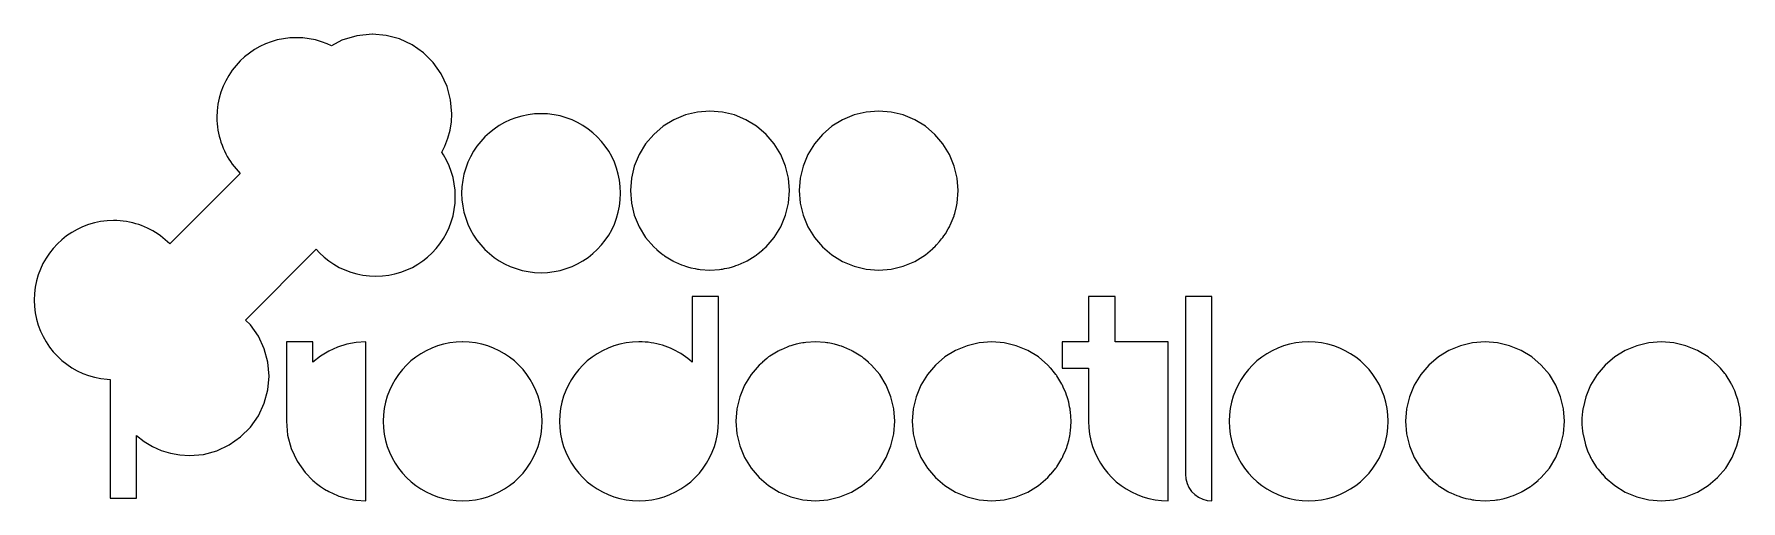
# Model space of a CAD drawing. Header units: metres. Extents: x -11 to 160, y -10 to 227.
# Drawn here: x 15.9 to 159.9, y 188 to 227.4 of the extents above.
import ezdxf

# ---------------------------------------------------------------- set-up
doc = ezdxf.new("R2010")
doc.units = ezdxf.units.M

msp = doc.modelspace()

# ---------------------------------------------------------------- linework, layer by layer
for p, q in [((34.9113, 226.308), (34.461, 226.052)), ((35.3825, 226.53), (34.9113, 226.308)), ((35.8729, 226.715), (35.3825, 226.53)), ((36.3807, 226.863), (35.8729, 226.715)), ((36.9042, 226.97), (36.3807, 226.863)), ((37.4417, 227.036), (36.9042, 226.97)), ((37.9915, 227.059), (37.4417, 227.036)), ((37.9982, 227.059), (37.9915, 227.059)), ((38.5484, 227.037), (37.9982, 227.059)), ((39.0863, 226.971), (38.5484, 227.037)), ((39.6102, 226.864), (39.0863, 226.971)), ((40.1185, 226.717), (39.6102, 226.864)), ((40.6093, 226.532), (40.1185, 226.717)), ((40.9541, 226.37), (40.6093, 226.532)), ((41.8379, 226.843), (40.9541, 226.37)), ((43.0952, 227.226), (41.8379, 226.843)), ((44.403, 227.356), (43.0952, 227.226)), ((44.4097, 227.356), (44.403, 227.356)), ((45.5745, 227.254), (44.4097, 227.356)), ((46.704, 226.951), (45.5745, 227.254)), ((47.7637, 226.457), (46.704, 226.951)), ((48.7216, 225.786), (47.7637, 226.457)), ((33.2525, 225.092), (32.9028, 224.714)), ((33.6298, 225.442), (33.2525, 225.092)), ((34.0332, 225.762), (33.6298, 225.442)), ((34.461, 226.052), (34.0332, 225.762)), ((49.5484, 224.959), (48.7216, 225.786)), ((50.2191, 224.002), (49.5484, 224.959)), ((32.0379, 223.432), (31.8165, 222.96)), ((32.2938, 223.882), (32.0379, 223.432)), ((32.5827, 224.31), (32.2938, 223.882)), ((32.9028, 224.714), (32.5827, 224.31)), ((50.7133, 222.942), (50.2191, 224.002)), ((31.4848, 221.962), (31.3777, 221.438)), ((31.6316, 222.47), (31.4848, 221.962)), ((31.8165, 222.96), (31.6316, 222.47)), ((51.0159, 221.812), (50.7133, 222.942)), ((31.3123, 220.901), (31.2901, 220.351)), ((31.3777, 221.438), (31.3123, 220.901)), ((51.1178, 220.648), (51.0159, 221.812)), ((51.081, 219.946), (51.1178, 220.648)), ((57.0392, 220.451), (56.5314, 220.304)), ((57.5628, 220.559), (57.0392, 220.451)), ((58.1003, 220.625), (57.5628, 220.559)), ((58.65, 220.648), (58.1003, 220.625)), ((58.6567, 220.648), (58.65, 220.648)), ((59.2069, 220.625), (58.6567, 220.648)), ((59.7448, 220.56), (59.2069, 220.625)), ((60.2688, 220.453), (59.7448, 220.56)), ((60.777, 220.306), (60.2688, 220.453)), ((70.8309, 220.537), (69.8584, 220.135)), ((71.8544, 220.783), (70.8309, 220.537)), ((72.9038, 220.866), (71.8544, 220.783)), ((73.9532, 220.783), (72.9038, 220.866)), ((74.9767, 220.537), (73.9532, 220.783)), ((75.9492, 220.135), (74.9767, 220.537)), ((85.0779, 220.537), (84.1054, 220.135)), ((86.1014, 220.783), (85.0779, 220.537)), ((87.1508, 220.866), (86.1014, 220.783)), ((88.2002, 220.783), (87.1508, 220.866)), ((89.2237, 220.537), (88.2002, 220.783)), ((90.1962, 220.135), (89.2237, 220.537)), ((31.2901, 220.351), (31.2957, 220.074)), ((31.2957, 220.074), (31.3123, 219.801)), ((31.3123, 219.801), (31.3398, 219.53)), ((31.3398, 219.53), (31.3779, 219.263)), ((31.3779, 219.263), (31.4263, 218.999)), ((31.4263, 218.999), (31.485, 218.739)), ((50.7895, 218.575), (50.9712, 219.253)), ((50.9712, 219.253), (51.081, 219.946)), ((54.2884, 219.03), (53.911, 218.68)), ((54.6918, 219.351), (54.2884, 219.03)), ((55.1195, 219.64), (54.6918, 219.351)), ((55.5699, 219.897), (55.1195, 219.64)), ((56.0411, 220.118), (55.5699, 219.897)), ((56.5314, 220.304), (56.0411, 220.118)), ((61.2678, 220.12), (60.777, 220.306)), ((61.7395, 219.899), (61.2678, 220.12)), ((62.1903, 219.643), (61.7395, 219.899)), ((62.6185, 219.353), (62.1903, 219.643)), ((63.0223, 219.033), (62.6185, 219.353)), ((63.4001, 218.683), (63.0223, 219.033)), ((68.9609, 219.585), (68.1604, 218.901)), ((69.8584, 220.135), (68.9609, 219.585)), ((76.8467, 219.585), (75.9492, 220.135)), ((77.6471, 218.901), (76.8467, 219.585)), ((83.2079, 219.585), (82.4075, 218.901)), ((84.1054, 220.135), (83.2079, 219.585)), ((91.0937, 219.585), (90.1962, 220.135)), ((91.8941, 218.901), (91.0937, 219.585)), ((31.485, 218.739), (31.5536, 218.483)), ((31.5536, 218.483), (31.632, 218.231)), ((31.632, 218.231), (31.72, 217.983)), ((31.72, 217.983), (31.8172, 217.74)), ((31.8172, 217.74), (31.9236, 217.501)), ((50.2668, 217.387), (50.5379, 217.919)), ((50.5379, 217.919), (50.7895, 218.575)), ((53.2413, 217.899), (52.9524, 217.471)), ((53.5614, 218.303), (53.2413, 217.899)), ((53.911, 218.68), (53.5614, 218.303)), ((63.7501, 218.305), (63.4001, 218.683)), ((64.0706, 217.901), (63.7501, 218.305)), ((64.3598, 217.473), (64.0706, 217.901)), ((67.4768, 218.101), (66.9268, 217.203)), ((68.1604, 218.901), (67.4768, 218.101)), ((78.3307, 218.101), (77.6471, 218.901)), ((78.8808, 217.203), (78.3307, 218.101)), ((81.7238, 218.101), (81.1738, 217.203)), ((82.4075, 218.901), (81.7238, 218.101)), ((92.5778, 218.101), (91.8941, 218.901)), ((93.1278, 217.203), (92.5778, 218.101)), ((31.9236, 217.501), (32.0388, 217.268)), ((32.0388, 217.268), (32.1627, 217.04)), ((32.1627, 217.04), (32.2951, 216.817)), ((32.2951, 216.817), (32.4357, 216.6)), ((32.4357, 216.6), (32.5843, 216.389)), ((32.5843, 216.389), (32.7408, 216.184)), ((32.7408, 216.184), (32.9048, 215.985)), ((50.4094, 217.176), (50.2668, 217.387)), ((50.6657, 216.726), (50.4094, 217.176)), ((50.8873, 216.254), (50.6657, 216.726)), ((51.0724, 215.763), (50.8873, 216.254)), ((52.4751, 216.549), (52.2902, 216.058)), ((52.6964, 217.02), (52.4751, 216.549)), ((52.9524, 217.471), (52.6964, 217.02)), ((64.6161, 217.022), (64.3598, 217.473)), ((64.8377, 216.551), (64.6161, 217.022)), ((65.0229, 216.06), (64.8377, 216.551)), ((66.524, 216.231), (66.2783, 215.207)), ((66.9268, 217.203), (66.524, 216.231)), ((79.2836, 216.231), (78.8808, 217.203)), ((79.5293, 215.207), (79.2836, 216.231)), ((80.771, 216.231), (80.5253, 215.207)), ((81.1738, 217.203), (80.771, 216.231)), ((93.5306, 216.231), (93.1278, 217.203)), ((93.7763, 215.207), (93.5306, 216.231)), ((33.2548, 215.608), (27.3136, 209.666)), ((32.9048, 215.985), (33.0762, 215.793)), ((33.0762, 215.793), (33.2548, 215.608)), ((51.2195, 215.255), (51.0724, 215.763)), ((51.3266, 214.731), (51.2195, 215.255)), ((51.3922, 214.193), (51.3266, 214.731)), ((52.0363, 215.027), (51.9708, 214.489)), ((52.1433, 215.55), (52.0363, 215.027)), ((52.2902, 216.058), (52.1433, 215.55)), ((65.1699, 215.551), (65.0229, 216.06)), ((65.2771, 215.028), (65.1699, 215.551)), ((65.3426, 214.49), (65.2771, 215.028)), ((66.2783, 215.207), (66.1957, 214.158)), ((79.6119, 214.158), (79.5293, 215.207)), ((80.5253, 215.207), (80.4427, 214.158)), ((93.8589, 214.158), (93.7763, 215.207)), ((51.4144, 213.643), (51.3922, 214.193)), ((51.3922, 213.093), (51.4144, 213.643)), ((51.9708, 214.489), (51.9486, 213.939)), ((51.9486, 213.939), (51.9709, 213.389)), ((51.9709, 213.389), (52.0364, 212.851)), ((65.2771, 212.851), (65.3426, 213.389)), ((65.3649, 213.939), (65.3426, 214.49)), ((65.3426, 213.389), (65.3649, 213.939)), ((66.1957, 214.158), (66.2783, 213.108)), ((79.5293, 213.108), (79.6119, 214.158)), ((80.4427, 214.158), (80.5253, 213.108)), ((93.7763, 213.108), (93.8589, 214.158)), ((51.0724, 211.523), (51.2195, 212.031)), ((51.2195, 212.031), (51.3266, 212.555)), ((51.3266, 212.555), (51.3922, 213.093)), ((52.0364, 212.851), (52.1436, 212.327)), ((52.1436, 212.327), (52.2906, 211.819)), ((52.2906, 211.819), (52.4758, 211.328)), ((64.8377, 211.328), (65.0229, 211.819)), ((65.0229, 211.819), (65.1699, 212.327)), ((65.1699, 212.327), (65.2771, 212.851)), ((66.2783, 213.108), (66.524, 212.085)), ((66.524, 212.085), (66.9268, 211.112)), ((78.8808, 211.112), (79.2836, 212.085)), ((79.2836, 212.085), (79.5293, 213.108)), ((80.5253, 213.108), (80.771, 212.085)), ((80.771, 212.085), (81.1738, 211.112)), ((93.1946, 211.248), (93.5081, 212.017)), ((93.5081, 212.017), (93.5181, 212.055)), ((93.5181, 212.055), (93.5306, 212.085)), ((93.5306, 212.085), (93.567, 212.236)), ((93.567, 212.236), (93.724, 212.82)), ((93.7071, 212.82), (93.7763, 213.108)), ((93.724, 212.82), (93.7071, 212.82)), ((18.6052, 210.334), (18.2018, 210.014)), ((19.033, 210.624), (18.6052, 210.334)), ((19.4833, 210.88), (19.033, 210.624)), ((19.9545, 211.102), (19.4833, 210.88)), ((20.4449, 211.287), (19.9545, 211.102)), ((20.9527, 211.435), (20.4449, 211.287)), ((21.4762, 211.542), (20.9527, 211.435)), ((22.0137, 211.608), (21.4762, 211.542)), ((22.5635, 211.631), (22.0137, 211.608)), ((22.5702, 211.631), (22.5635, 211.631)), ((22.8467, 211.625), (22.5702, 211.631)), ((23.1204, 211.609), (22.8467, 211.625)), ((23.391, 211.581), (23.1204, 211.609)), ((23.6583, 211.543), (23.391, 211.581)), ((23.9221, 211.495), (23.6583, 211.543)), ((24.1822, 211.436), (23.9221, 211.495)), ((24.4384, 211.367), (24.1822, 211.436)), ((24.6905, 211.289), (24.4384, 211.367)), ((24.9382, 211.201), (24.6905, 211.289)), ((25.1813, 211.104), (24.9382, 211.201)), ((25.4196, 210.998), (25.1813, 211.104)), ((25.653, 210.882), (25.4196, 210.998)), ((25.8811, 210.758), (25.653, 210.882)), ((26.1038, 210.626), (25.8811, 210.758)), ((26.3208, 210.485), (26.1038, 210.626)), ((26.5319, 210.337), (26.3208, 210.485)), ((26.737, 210.18), (26.5319, 210.337)), ((50.4094, 210.109), (50.6657, 210.56)), ((50.6657, 210.56), (50.8873, 211.032)), ((50.8873, 211.032), (51.0724, 211.523)), ((52.4758, 211.328), (52.6974, 210.857)), ((52.6974, 210.857), (52.9536, 210.406)), ((52.9536, 210.406), (53.2429, 209.978)), ((64.0706, 209.978), (64.3598, 210.406)), ((64.3598, 210.406), (64.6161, 210.857)), ((64.6161, 210.857), (64.8377, 211.328)), ((66.9268, 211.112), (67.4768, 210.215)), ((78.3307, 210.215), (78.8808, 211.112)), ((81.1738, 211.112), (81.7238, 210.215)), ((92.5778, 210.215), (92.6572, 210.344)), ((92.6572, 210.344), (92.7883, 210.522)), ((92.7883, 210.522), (93.0231, 210.941)), ((93.0231, 210.941), (93.1278, 211.112)), ((93.1278, 211.112), (93.1532, 211.174)), ((93.1532, 211.174), (93.1946, 211.248)), ((17.4749, 209.286), (17.1547, 208.882)), ((17.8244, 209.664), (17.4749, 209.286)), ((18.2018, 210.014), (17.8244, 209.664)), ((26.9358, 210.016), (26.737, 210.18)), ((27.128, 209.845), (26.9358, 210.016)), ((27.3136, 209.666), (27.128, 209.845)), ((33.7069, 203.237), (39.6777, 209.207)), ((39.6777, 209.207), (39.9629, 208.899)), ((39.9629, 208.899), (40.3407, 208.549)), ((49.0719, 208.549), (49.4496, 208.899)), ((49.4496, 208.899), (49.7997, 209.277)), ((49.7997, 209.277), (50.1201, 209.681)), ((50.1201, 209.681), (50.4094, 210.109)), ((53.2429, 209.978), (53.5634, 209.574)), ((53.5634, 209.574), (53.9134, 209.196)), ((53.9134, 209.196), (54.2912, 208.846)), ((63.0223, 208.846), (63.4001, 209.196)), ((63.4001, 209.196), (63.7501, 209.574)), ((63.7501, 209.574), (64.0706, 209.978)), ((67.4768, 210.215), (68.1604, 209.414)), ((68.1604, 209.414), (68.4325, 209.182)), ((68.4325, 209.182), (68.4325, 209.157)), ((68.4325, 209.157), (68.8192, 208.852)), ((76.9864, 208.85), (77.3751, 209.157)), ((77.3751, 209.182), (77.6471, 209.414)), ((77.3751, 209.157), (77.3751, 209.182)), ((77.6471, 209.414), (78.3307, 210.215)), ((81.7238, 210.215), (82.4075, 209.414)), ((82.4075, 209.414), (83.2079, 208.731)), ((91.0937, 208.731), (91.7015, 209.25)), ((91.7015, 209.25), (91.7236, 209.25)), ((91.7236, 209.25), (91.8174, 209.349)), ((91.8174, 209.349), (91.8941, 209.414)), ((91.8941, 209.414), (92.0271, 209.57)), ((92.0271, 209.57), (92.2955, 209.853)), ((92.2955, 209.853), (92.4616, 210.079)), ((92.4616, 210.079), (92.5778, 210.215)), ((16.3885, 207.532), (16.2036, 207.042)), ((16.6099, 208.004), (16.3885, 207.532)), ((16.8658, 208.454), (16.6099, 208.004)), ((17.1547, 208.882), (16.8658, 208.454)), ((40.3407, 208.549), (40.7446, 208.229)), ((40.7446, 208.229), (41.1727, 207.94)), ((41.1727, 207.94), (41.6235, 207.683)), ((41.6235, 207.683), (42.0952, 207.462)), ((42.0952, 207.462), (42.586, 207.277)), ((46.8266, 207.277), (47.3174, 207.462)), ((47.3174, 207.462), (47.7891, 207.683)), ((47.7891, 207.683), (48.2399, 207.94)), ((48.2399, 207.94), (48.668, 208.229)), ((48.668, 208.229), (49.0719, 208.549)), ((54.2912, 208.846), (54.695, 208.526)), ((54.695, 208.526), (55.1232, 208.236)), ((55.1232, 208.236), (55.574, 207.98)), ((55.574, 207.98), (56.0456, 207.758)), ((56.0456, 207.758), (56.5365, 207.573)), ((56.5365, 207.573), (57.0447, 207.426)), ((60.2688, 207.426), (60.777, 207.573)), ((60.777, 207.573), (61.2678, 207.758)), ((61.2678, 207.758), (61.7395, 207.98)), ((61.7395, 207.98), (62.1903, 208.236)), ((62.1903, 208.236), (62.6185, 208.526)), ((62.6185, 208.526), (63.0223, 208.846)), ((68.8192, 208.852), (68.9609, 208.731)), ((68.9609, 208.731), (69.0116, 208.7)), ((69.0116, 208.7), (69.072, 208.652)), ((69.072, 208.652), (69.7681, 208.228)), ((69.7681, 208.228), (69.8204, 208.204)), ((69.8204, 208.204), (69.8584, 208.181)), ((69.8584, 208.181), (70.0127, 208.117)), ((70.0127, 208.117), (70.5106, 207.891)), ((70.5106, 207.891), (70.7048, 207.83)), ((70.7048, 207.83), (70.8309, 207.778)), ((70.8309, 207.778), (71.0025, 207.737)), ((71.0025, 207.737), (71.2883, 207.647)), ((71.2883, 207.647), (71.6679, 207.577)), ((71.6679, 207.577), (71.8544, 207.532)), ((71.8544, 207.532), (71.9522, 207.524)), ((71.9522, 207.524), (72.0899, 207.499)), ((72.0899, 207.499), (72.9036, 207.449)), ((72.9103, 207.449), (73.7229, 207.5)), ((73.7229, 207.5), (73.8577, 207.525)), ((73.8577, 207.525), (73.9532, 207.532)), ((73.9532, 207.532), (74.1388, 207.577)), ((74.1388, 207.577), (74.5234, 207.648)), ((74.5234, 207.648), (74.807, 207.737)), ((74.807, 207.737), (74.9767, 207.778)), ((74.9767, 207.778), (75.1031, 207.83)), ((75.1031, 207.83), (75.3, 207.892)), ((75.3, 207.892), (75.7955, 208.117)), ((75.7955, 208.117), (75.9492, 208.181)), ((75.9492, 208.181), (75.9876, 208.204)), ((75.9876, 208.204), (76.0414, 208.229)), ((76.0414, 208.229), (76.7365, 208.652)), ((76.7365, 208.652), (76.7968, 208.7)), ((76.7968, 208.7), (76.8467, 208.731)), ((76.8467, 208.731), (76.9864, 208.85)), ((83.2079, 208.731), (84.1054, 208.181)), ((84.1054, 208.181), (85.0779, 207.778)), ((85.0779, 207.778), (86.1014, 207.532)), ((86.1014, 207.532), (87.1508, 207.45)), ((87.1508, 207.45), (88.2002, 207.532)), ((88.2002, 207.532), (89.2237, 207.778)), ((89.2237, 207.778), (90.1962, 208.181)), ((90.1962, 208.181), (91.0937, 208.731)), ((16.0568, 206.534), (15.9498, 206.01)), ((16.2036, 207.042), (16.0568, 206.534)), ((42.586, 207.277), (43.0943, 207.13)), ((43.0943, 207.13), (43.6182, 207.023)), ((43.6182, 207.023), (44.1561, 206.957)), ((44.1561, 206.957), (44.7063, 206.935)), ((44.7063, 206.935), (45.2565, 206.957)), ((45.2565, 206.957), (45.7944, 207.023)), ((45.7944, 207.023), (46.3183, 207.13)), ((46.3183, 207.13), (46.8266, 207.277)), ((57.0447, 207.426), (57.5686, 207.319)), ((57.5686, 207.319), (58.1066, 207.254)), ((58.1066, 207.254), (58.6567, 207.231)), ((58.6567, 207.231), (59.2069, 207.254)), ((59.2069, 207.254), (59.7448, 207.319)), ((59.7448, 207.319), (60.2688, 207.426)), ((72.9036, 207.449), (72.9103, 207.449)), ((15.8843, 205.473), (15.8621, 204.923)), ((15.8621, 204.923), (15.8843, 204.373)), ((15.9498, 206.01), (15.8843, 205.473)), ((73.6309, 205.22), (71.3943, 205.22)), ((71.3943, 205.22), (71.3943, 199.693)), ((73.6309, 194.694), (73.6309, 205.22)), ((107.101, 205.22), (104.865, 205.22)), ((104.865, 205.22), (104.865, 201.402)), ((107.101, 201.402), (107.101, 205.22)), ((115.277, 205.22), (113.04, 205.22)), ((113.04, 205.22), (113.04, 194.694)), ((115.277, 201.402), (115.277, 205.22)), ((15.8843, 204.373), (15.9499, 203.835)), ((15.9499, 203.835), (16.057, 203.311)), ((16.057, 203.311), (16.2041, 202.803)), ((34.1201, 202.823), (33.7069, 203.237)), ((16.2041, 202.803), (16.3892, 202.312)), ((16.3892, 202.312), (16.6108, 201.84)), ((16.6108, 201.84), (16.8671, 201.389)), ((34.7907, 201.866), (34.1201, 202.823)), ((35.2849, 200.806), (34.7907, 201.866)), ((16.8671, 201.389), (17.1563, 200.961)), ((17.1563, 200.961), (17.4768, 200.557)), ((17.4768, 200.557), (17.8268, 200.18)), ((35.5875, 199.676), (35.2849, 200.806)), ((39.3935, 201.402), (37.1564, 201.402)), ((37.1564, 201.402), (37.1564, 194.694)), ((39.3935, 199.694), (39.3935, 201.402)), ((40.7273, 200.623), (40.0321, 200.199)), ((41.4686, 200.959), (40.7273, 200.623)), ((42.2452, 201.203), (41.4686, 200.959)), ((43.0457, 201.352), (42.2452, 201.203)), ((43.8583, 201.402), (43.0457, 201.352)), ((43.8645, 201.402), (43.8583, 201.402)), ((43.8645, 187.986), (43.8645, 201.402)), ((48.5024, 200.394), (48.0746, 200.105)), ((48.9527, 200.651), (48.5024, 200.394)), ((49.4239, 200.873), (48.9527, 200.651)), ((49.9143, 201.058), (49.4239, 200.873)), ((50.4221, 201.205), (49.9143, 201.058)), ((50.9456, 201.313), (50.4221, 201.205)), ((51.4831, 201.379), (50.9456, 201.313)), ((52.0329, 201.402), (51.4831, 201.379)), ((52.0396, 201.402), (52.0329, 201.402)), ((52.5898, 201.38), (52.0396, 201.402)), ((53.1277, 201.314), (52.5898, 201.38)), ((53.6516, 201.207), (53.1277, 201.314)), ((54.1599, 201.06), (53.6516, 201.207)), ((54.6507, 200.875), (54.1599, 201.06)), ((55.1223, 200.653), (54.6507, 200.875)), ((55.5731, 200.397), (55.1223, 200.653)), ((56.0013, 200.107), (55.5731, 200.397)), ((63.3855, 200.394), (62.9578, 200.105)), ((63.8359, 200.651), (63.3855, 200.394)), ((64.3071, 200.873), (63.8359, 200.651)), ((64.7975, 201.058), (64.3071, 200.873)), ((65.3053, 201.205), (64.7975, 201.058)), ((65.8288, 201.313), (65.3053, 201.205)), ((66.3663, 201.379), (65.8288, 201.313)), ((66.916, 201.402), (66.3663, 201.379)), ((66.9228, 201.402), (66.916, 201.402)), ((67.1793, 201.397), (66.9228, 201.402)), ((67.4334, 201.383), (67.1793, 201.397)), ((67.6849, 201.359), (67.4334, 201.383)), ((67.9337, 201.326), (67.6849, 201.359)), ((68.1794, 201.284), (67.9337, 201.326)), ((68.422, 201.233), (68.1794, 201.284)), ((68.6614, 201.174), (68.422, 201.233)), ((68.8972, 201.106), (68.6614, 201.174)), ((69.1294, 201.03), (68.8972, 201.106)), ((69.3578, 200.946), (69.1294, 201.03)), ((69.5822, 200.853), (69.3578, 200.946)), ((69.8025, 200.753), (69.5822, 200.853)), ((70.0184, 200.646), (69.8025, 200.753)), ((70.2298, 200.53), (70.0184, 200.646)), ((70.4366, 200.408), (70.2298, 200.53)), ((70.6385, 200.278), (70.4366, 200.408)), ((70.8354, 200.142), (70.6385, 200.278)), ((78.6704, 200.624), (77.9743, 200.199)), ((78.7227, 200.647), (78.6704, 200.624)), ((78.7606, 200.671), (78.7227, 200.647)), ((78.9149, 200.734), (78.7606, 200.671)), ((79.4128, 200.96), (78.9149, 200.734)), ((79.6071, 201.021), (79.4128, 200.96)), ((79.7331, 201.073), (79.6071, 201.021)), ((79.9047, 201.115), (79.7331, 201.073)), ((80.1906, 201.204), (79.9047, 201.115)), ((80.5702, 201.274), (80.1906, 201.204)), ((80.7567, 201.319), (80.5702, 201.274)), ((80.8545, 201.327), (80.7567, 201.319)), ((80.9922, 201.352), (80.8545, 201.327)), ((81.8058, 201.402), (80.9922, 201.352)), ((81.8129, 201.402), (81.8058, 201.402)), ((82.6254, 201.352), (81.8129, 201.402)), ((82.7604, 201.327), (82.6254, 201.352)), ((82.8554, 201.319), (82.7604, 201.327)), ((83.0401, 201.275), (82.8554, 201.319)), ((83.4259, 201.203), (83.0401, 201.275)), ((83.7104, 201.114), (83.4259, 201.203)), ((83.879, 201.073), (83.7104, 201.114)), ((84.0045, 201.021), (83.879, 201.073)), ((84.2026, 200.959), (84.0045, 201.021)), ((84.7013, 200.733), (84.2026, 200.959)), ((84.8515, 200.671), (84.7013, 200.733)), ((84.8889, 200.648), (84.8515, 200.671)), ((84.9439, 200.623), (84.8889, 200.648)), ((85.639, 200.199), (84.9439, 200.623)), ((93.6443, 200.671), (92.7468, 200.121)), ((94.6168, 201.073), (93.6443, 200.671)), ((95.6403, 201.319), (94.6168, 201.073)), ((96.6897, 201.402), (95.6403, 201.319)), ((97.7391, 201.319), (96.6897, 201.402)), ((98.7626, 201.073), (97.7391, 201.319)), ((99.7351, 200.671), (98.7626, 201.073)), ((100.633, 200.121), (99.7351, 200.671)), ((104.865, 201.402), (102.628, 201.402)), ((102.628, 201.402), (102.628, 199.165)), ((111.573, 201.402), (107.101, 201.402)), ((111.573, 187.985), (111.573, 201.402)), ((115.277, 201.402), (115.277, 201.402)), ((115.277, 187.985), (115.277, 201.402)), ((119.914, 200.394), (119.487, 200.105)), ((120.365, 200.651), (119.914, 200.394)), ((120.836, 200.873), (120.365, 200.651)), ((121.326, 201.058), (120.836, 200.873)), ((121.834, 201.205), (121.326, 201.058)), ((122.358, 201.313), (121.834, 201.205)), ((122.895, 201.379), (122.358, 201.313)), ((123.445, 201.402), (122.895, 201.379)), ((123.452, 201.402), (123.445, 201.402)), ((124.002, 201.379), (123.452, 201.402)), ((124.54, 201.314), (124.002, 201.379)), ((125.064, 201.207), (124.54, 201.314)), ((125.572, 201.06), (125.064, 201.207)), ((126.063, 200.875), (125.572, 201.06)), ((126.534, 200.653), (126.063, 200.875)), ((126.985, 200.397), (126.534, 200.653)), ((127.413, 200.107), (126.985, 200.397)), ((135.289, 200.671), (134.392, 200.121)), ((136.262, 201.073), (135.289, 200.671)), ((137.285, 201.319), (136.262, 201.073)), ((138.335, 201.402), (137.285, 201.319)), ((139.384, 201.319), (138.335, 201.402)), ((140.408, 201.073), (139.384, 201.319)), ((141.38, 200.671), (140.408, 201.073)), ((142.278, 200.121), (141.38, 200.671)), ((150.173, 200.671), (149.275, 200.121)), ((151.145, 201.073), (150.173, 200.671)), ((152.169, 201.319), (151.145, 201.073)), ((153.218, 201.402), (152.169, 201.319)), ((154.267, 201.319), (153.218, 201.402)), ((155.291, 201.073), (154.267, 201.319)), ((156.263, 200.671), (155.291, 201.073)), ((157.161, 200.121), (156.263, 200.671)), ((17.8268, 200.18), (18.2046, 199.83)), ((18.2046, 199.83), (18.6085, 199.509)), ((18.6085, 199.509), (19.0366, 199.22)), ((19.0366, 199.22), (19.4874, 198.964)), ((19.4874, 198.964), (19.9591, 198.742)), ((35.6895, 198.511), (35.5875, 199.676)), ((40.0321, 200.199), (39.3935, 199.694)), ((46.9442, 199.057), (46.6241, 198.653)), ((47.2938, 199.435), (46.9442, 199.057)), ((47.6712, 199.785), (47.2938, 199.435)), ((48.0746, 200.105), (47.6712, 199.785)), ((56.4052, 199.787), (56.0013, 200.107)), ((56.7829, 199.437), (56.4052, 199.787)), ((57.1329, 199.059), (56.7829, 199.437)), ((57.4534, 198.655), (57.1329, 199.059)), ((61.8274, 199.057), (61.5073, 198.653)), ((62.177, 199.435), (61.8274, 199.057)), ((62.5544, 199.785), (62.177, 199.435)), ((62.9578, 200.105), (62.5544, 199.785)), ((71.0271, 199.999), (70.8354, 200.142)), ((71.2135, 199.849), (71.0271, 199.999)), ((71.3943, 199.693), (71.2135, 199.849)), ((77.0627, 199.437), (76.3791, 198.636)), ((77.3348, 199.669), (77.0627, 199.437)), ((77.7213, 199.999), (77.3348, 199.694)), ((77.3348, 199.694), (77.3348, 199.669)), ((77.8631, 200.121), (77.7213, 199.999)), ((77.914, 200.152), (77.8631, 200.121)), ((77.9743, 200.199), (77.914, 200.152)), ((85.7003, 200.15), (85.639, 200.199)), ((85.749, 200.121), (85.7003, 200.15)), ((85.8853, 200.004), (85.749, 200.121)), ((86.2777, 199.694), (85.8853, 200.004)), ((86.2777, 199.669), (86.2777, 199.694)), ((86.5494, 199.437), (86.2777, 199.669)), ((87.233, 198.636), (86.5494, 199.437)), ((91.9464, 199.437), (91.2627, 198.637)), ((92.7468, 200.121), (91.9464, 199.437)), ((101.433, 199.437), (100.633, 200.121)), ((101.665, 199.165), (101.433, 199.437)), ((101.69, 199.165), (101.665, 199.165)), ((101.996, 198.778), (101.69, 199.165)), ((102.628, 199.165), (104.865, 199.165)), ((104.865, 199.165), (104.865, 194.694)), ((118.356, 199.057), (118.036, 198.653)), ((118.706, 199.435), (118.356, 199.057)), ((119.083, 199.785), (118.706, 199.435)), ((119.487, 200.105), (119.083, 199.785)), ((127.817, 199.787), (127.413, 200.107)), ((128.195, 199.437), (127.817, 199.787)), ((128.545, 199.059), (128.195, 199.437)), ((128.865, 198.655), (128.545, 199.059)), ((133.591, 199.437), (132.908, 198.637)), ((134.392, 200.121), (133.591, 199.437)), ((143.078, 199.437), (142.278, 200.121)), ((143.762, 198.637), (143.078, 199.437)), ((148.475, 199.437), (147.791, 198.637)), ((149.275, 200.121), (148.475, 199.437)), ((157.961, 199.437), (157.161, 200.121)), ((158.194, 199.165), (157.961, 199.437)), ((158.218, 199.165), (158.194, 199.165)), ((158.569, 198.726), (158.218, 199.165)), ((19.9591, 198.742), (20.4499, 198.557)), ((20.4499, 198.557), (20.9581, 198.41)), ((20.9581, 198.41), (21.4821, 198.303)), ((21.4821, 198.303), (22.02, 198.237)), ((22.02, 198.237), (22.2732, 198.227)), ((22.2732, 198.227), (22.2732, 188.204)), ((35.5875, 197.347), (35.6895, 198.511)), ((46.0793, 197.775), (45.8579, 197.303)), ((46.3352, 198.225), (46.0793, 197.775)), ((46.6241, 198.653), (46.3352, 198.225)), ((57.7427, 198.227), (57.4534, 198.655)), ((57.9989, 197.776), (57.7427, 198.227)), ((58.2205, 197.305), (57.9989, 197.776)), ((60.9624, 197.775), (60.7411, 197.303)), ((61.2184, 198.225), (60.9624, 197.775)), ((61.5073, 198.653), (61.2184, 198.225)), ((75.8291, 197.739), (75.4263, 196.766)), ((76.3791, 198.636), (75.8291, 197.739)), ((87.783, 197.739), (87.233, 198.636)), ((88.1858, 196.766), (87.783, 197.739)), ((90.7128, 197.739), (90.3099, 196.766)), ((91.2627, 198.637), (90.7128, 197.739)), ((102.117, 198.637), (101.996, 198.778)), ((102.148, 198.586), (102.117, 198.637)), ((102.196, 198.525), (102.148, 198.586)), ((102.62, 197.829), (102.196, 198.525)), ((102.643, 197.777), (102.62, 197.829)), ((102.667, 197.739), (102.643, 197.777)), ((102.731, 197.585), (102.667, 197.739)), ((102.956, 197.087), (102.731, 197.585)), ((117.491, 197.775), (117.27, 197.303)), ((117.747, 198.225), (117.491, 197.775)), ((118.036, 198.653), (117.747, 198.225)), ((129.155, 198.227), (128.865, 198.655)), ((129.411, 197.776), (129.155, 198.227)), ((129.633, 197.305), (129.411, 197.776)), ((132.358, 197.739), (131.955, 196.767)), ((132.908, 198.637), (132.358, 197.739)), ((144.312, 197.739), (143.762, 198.637)), ((144.715, 196.767), (144.312, 197.739)), ((147.241, 197.739), (146.838, 196.766)), ((147.791, 198.637), (147.241, 197.739)), ((158.645, 198.637), (158.569, 198.726)), ((158.662, 198.609), (158.645, 198.637)), ((158.688, 198.576), (158.662, 198.609)), ((159.089, 197.938), (158.688, 198.576)), ((159.149, 197.814), (159.089, 197.938)), ((159.195, 197.739), (159.149, 197.814)), ((159.256, 197.592), (159.195, 197.739)), ((159.416, 197.258), (159.256, 197.592)), ((34.7907, 195.157), (35.2849, 196.217)), ((35.2849, 196.217), (35.5875, 197.347)), ((45.5262, 196.305), (45.4191, 195.781)), ((45.673, 196.813), (45.5262, 196.305)), ((45.8579, 197.303), (45.673, 196.813)), ((58.4057, 196.814), (58.2205, 197.305)), ((58.5527, 196.306), (58.4057, 196.814)), ((58.6599, 195.782), (58.5527, 196.306)), ((60.4093, 196.305), (60.3023, 195.781)), ((60.5562, 196.813), (60.4093, 196.305)), ((60.7411, 197.303), (60.5562, 196.813)), ((75.4263, 196.766), (75.1805, 195.743)), ((88.4316, 195.743), (88.1858, 196.766)), ((90.3099, 196.766), (90.0642, 195.743)), ((103.017, 196.893), (102.956, 197.087)), ((103.07, 196.766), (103.017, 196.893)), ((103.111, 196.595), (103.07, 196.766)), ((103.2, 196.309), (103.111, 196.595)), ((103.27, 195.929), (103.2, 196.309)), ((103.315, 195.743), (103.27, 195.929)), ((116.938, 196.305), (116.831, 195.781)), ((117.085, 196.813), (116.938, 196.305)), ((117.27, 197.303), (117.085, 196.813)), ((129.818, 196.814), (129.633, 197.305)), ((129.965, 196.306), (129.818, 196.814)), ((130.072, 195.782), (129.965, 196.306)), ((131.955, 196.767), (131.709, 195.743)), ((144.96, 195.743), (144.715, 196.767)), ((146.838, 196.766), (146.609, 195.812)), ((159.538, 196.912), (159.416, 197.258)), ((159.598, 196.766), (159.538, 196.912)), ((159.618, 196.681), (159.598, 196.766)), ((159.665, 196.547), (159.618, 196.681)), ((159.833, 195.812), (159.665, 196.547)), ((34.1201, 194.2), (34.7907, 195.157)), ((37.1564, 194.694), (37.2583, 193.529)), ((45.3537, 195.243), (45.3315, 194.694)), ((45.3315, 194.694), (45.3537, 194.143)), ((45.4191, 195.781), (45.3537, 195.243)), ((58.7255, 195.244), (58.6599, 195.782)), ((58.7477, 194.694), (58.7255, 195.244)), ((58.7255, 194.143), (58.7477, 194.694)), ((60.2368, 195.243), (60.2146, 194.694)), ((60.2146, 194.694), (60.2369, 194.143)), ((60.3023, 195.781), (60.2368, 195.243)), ((73.6086, 194.143), (73.6309, 194.694)), ((75.1805, 195.743), (75.0979, 194.694)), ((75.0979, 194.694), (75.1805, 193.644)), ((88.5141, 194.694), (88.4316, 195.743)), ((88.4316, 193.644), (88.5141, 194.694)), ((90.0642, 195.743), (89.9816, 194.694)), ((89.9816, 194.694), (90.0642, 193.644)), ((103.323, 195.645), (103.315, 195.743)), ((103.348, 195.507), (103.323, 195.645)), ((103.398, 194.694), (103.348, 195.507)), ((103.348, 193.874), (103.398, 194.687)), ((103.398, 194.687), (103.398, 194.694)), ((104.865, 194.694), (104.887, 194.143)), ((113.04, 194.694), (113.04, 194.687)), ((113.04, 194.687), (113.04, 190.222)), ((116.766, 195.243), (116.743, 194.694)), ((116.743, 194.694), (116.766, 194.143)), ((116.831, 195.781), (116.766, 195.243)), ((130.137, 195.244), (130.072, 195.782)), ((130.16, 194.694), (130.137, 195.244)), ((130.137, 194.143), (130.16, 194.694)), ((131.709, 195.743), (131.627, 194.694)), ((131.627, 194.694), (131.709, 193.644)), ((145.043, 194.694), (144.96, 195.743)), ((144.96, 193.644), (145.043, 194.694)), ((146.516, 194.974), (146.51, 194.694)), ((146.51, 194.694), (146.516, 194.413)), ((146.533, 195.255), (146.516, 194.974)), ((146.563, 195.534), (146.533, 195.255)), ((146.591, 195.727), (146.563, 195.534)), ((146.593, 195.743), (146.591, 195.727)), ((146.595, 195.755), (146.593, 195.743)), ((146.604, 195.812), (146.595, 195.755)), ((146.609, 195.812), (146.604, 195.812)), ((159.841, 195.753), (159.833, 195.812)), ((159.844, 195.743), (159.841, 195.753)), ((159.845, 195.73), (159.844, 195.743)), ((159.873, 195.534), (159.845, 195.73)), ((159.903, 195.255), (159.873, 195.534)), ((159.92, 194.974), (159.903, 195.255)), ((159.926, 194.696), (159.92, 194.974)), ((159.92, 194.413), (159.926, 194.691)), ((159.926, 194.694), (159.926, 194.696)), ((159.926, 194.691), (159.926, 194.694)), ((24.5103, 193.511), (25.1498, 193.005)), ((24.5103, 188.204), (24.5103, 193.511)), ((32.3354, 192.702), (33.2932, 193.373)), ((33.2932, 193.373), (34.1201, 194.2)), ((37.2583, 193.529), (37.5609, 192.399)), ((45.3537, 194.143), (45.4193, 193.606)), ((45.4193, 193.606), (45.5264, 193.082)), ((45.5264, 193.082), (45.6734, 192.573)), ((58.4057, 192.573), (58.5527, 193.082)), ((58.5527, 193.082), (58.6599, 193.606)), ((58.6599, 193.606), (58.7255, 194.143)), ((60.2369, 194.143), (60.3024, 193.606)), ((60.3024, 193.606), (60.4096, 193.082)), ((60.4096, 193.082), (60.5566, 192.573)), ((73.2889, 192.573), (73.4359, 193.082)), ((73.4359, 193.082), (73.5431, 193.606)), ((73.5431, 193.606), (73.6086, 194.143)), ((75.1805, 193.644), (75.4263, 192.621)), ((88.1858, 192.621), (88.4316, 193.644)), ((90.0642, 193.644), (90.3099, 192.621)), ((103.11, 192.789), (103.199, 193.074)), ((103.199, 193.074), (103.271, 193.46)), ((103.271, 193.46), (103.315, 193.644)), ((103.315, 193.644), (103.323, 193.739)), ((103.323, 193.739), (103.348, 193.874)), ((104.887, 194.143), (104.953, 193.605)), ((104.953, 193.605), (105.06, 193.082)), ((105.06, 193.082), (105.207, 192.573)), ((116.766, 194.143), (116.831, 193.605)), ((116.831, 193.605), (116.938, 193.082)), ((116.938, 193.082), (117.085, 192.573)), ((129.818, 192.573), (129.965, 193.082)), ((129.965, 193.082), (130.072, 193.605)), ((130.072, 193.605), (130.137, 194.143)), ((131.709, 193.644), (131.955, 192.621)), ((144.715, 192.621), (144.96, 193.644)), ((146.516, 194.413), (146.533, 194.132)), ((146.533, 194.132), (146.563, 193.853)), ((146.563, 193.853), (146.591, 193.661)), ((146.591, 193.661), (146.593, 193.644)), ((146.593, 193.644), (146.595, 193.632)), ((146.595, 193.632), (146.604, 193.575)), ((146.604, 193.575), (146.771, 192.84)), ((159.598, 192.621), (159.827, 193.575)), ((159.827, 193.575), (159.833, 193.575)), ((159.833, 193.575), (159.841, 193.635)), ((159.841, 193.635), (159.844, 193.644)), ((159.844, 193.644), (159.845, 193.657)), ((159.845, 193.657), (159.873, 193.853)), ((159.873, 193.853), (159.903, 194.132)), ((159.903, 194.132), (159.92, 194.413)), ((25.1498, 193.005), (25.8459, 192.581)), ((25.8459, 192.581), (26.5884, 192.245)), ((26.5884, 192.245), (27.3661, 192.001)), ((27.3661, 192.001), (28.1677, 191.853)), ((28.1677, 191.853), (28.9813, 191.803)), ((28.9813, 191.803), (30.1462, 191.905)), ((30.1462, 191.905), (31.2757, 192.208)), ((31.2757, 192.208), (32.3354, 192.702)), ((37.5609, 192.399), (38.0551, 191.34)), ((45.6734, 192.573), (45.8586, 192.083)), ((45.8586, 192.083), (46.0802, 191.611)), ((46.0802, 191.611), (46.3365, 191.16)), ((57.7427, 191.16), (57.9989, 191.611)), ((57.9989, 191.611), (58.2205, 192.083)), ((58.2205, 192.083), (58.4057, 192.573)), ((60.5566, 192.573), (60.7418, 192.083)), ((60.7418, 192.083), (60.9634, 191.611)), ((60.9634, 191.611), (61.2197, 191.16)), ((72.6259, 191.16), (72.8821, 191.611)), ((72.8821, 191.611), (73.1037, 192.083)), ((73.1037, 192.083), (73.2889, 192.573)), ((75.4263, 192.621), (75.8291, 191.648)), ((75.8291, 191.648), (76.3791, 190.751)), ((87.233, 190.751), (87.783, 191.648)), ((87.783, 191.648), (88.1858, 192.621)), ((90.3099, 192.621), (90.7128, 191.648)), ((90.7128, 191.648), (91.2627, 190.751)), ((102.619, 191.556), (102.644, 191.611)), ((102.644, 191.611), (102.667, 191.648)), ((102.667, 191.648), (102.729, 191.798)), ((102.729, 191.798), (102.955, 192.297)), ((102.955, 192.297), (103.018, 192.495)), ((103.018, 192.495), (103.07, 192.621)), ((103.07, 192.621), (103.11, 192.789)), ((105.207, 192.573), (105.392, 192.082)), ((105.392, 192.082), (105.614, 191.611)), ((105.614, 191.611), (105.87, 191.16)), ((117.085, 192.573), (117.271, 192.082)), ((117.271, 192.082), (117.492, 191.611)), ((117.492, 191.611), (117.748, 191.16)), ((129.155, 191.16), (129.411, 191.611)), ((129.411, 191.611), (129.633, 192.082)), ((129.633, 192.082), (129.818, 192.573)), ((131.955, 192.621), (132.358, 191.648)), ((132.358, 191.648), (132.908, 190.751)), ((143.762, 190.751), (144.312, 191.648)), ((144.312, 191.648), (144.715, 192.621)), ((146.771, 192.84), (146.817, 192.709)), ((146.817, 192.709), (146.838, 192.621)), ((146.838, 192.621), (146.9, 192.471)), ((146.9, 192.471), (147.02, 192.129)), ((147.02, 192.129), (147.179, 191.799)), ((147.179, 191.799), (147.241, 191.648)), ((147.241, 191.648), (147.288, 191.571)), ((158.645, 190.751), (159.195, 191.648)), ((159.195, 191.648), (159.598, 192.621)), ((38.0551, 191.34), (38.7258, 190.382)), ((38.7258, 190.382), (39.3935, 189.714)), ((46.3365, 191.16), (46.6257, 190.732)), ((46.6257, 190.732), (46.9462, 190.328)), ((46.9462, 190.328), (47.2962, 189.95)), ((56.7829, 189.95), (57.1329, 190.328)), ((57.1329, 190.328), (57.4534, 190.732)), ((57.4534, 190.732), (57.7427, 191.16)), ((61.2197, 191.16), (61.5089, 190.732)), ((61.5089, 190.732), (61.8294, 190.328)), ((61.8294, 190.328), (62.1794, 189.95)), ((71.6661, 189.95), (72.0161, 190.328)), ((72.0161, 190.328), (72.3366, 190.732)), ((72.3366, 190.732), (72.6259, 191.16)), ((76.3791, 190.751), (77.0627, 189.95)), ((86.5494, 189.95), (87.233, 190.751)), ((91.2627, 190.751), (91.9464, 189.95)), ((101.433, 189.95), (101.665, 190.222)), ((101.665, 190.222), (101.69, 190.222)), ((101.69, 190.222), (102, 190.615)), ((102, 190.615), (102.117, 190.751)), ((102.117, 190.751), (102.146, 190.799)), ((102.146, 190.799), (102.195, 190.861)), ((102.195, 190.861), (102.619, 191.556)), ((105.87, 191.16), (106.159, 190.732)), ((106.159, 190.732), (106.48, 190.328)), ((106.48, 190.328), (106.83, 189.95)), ((113.04, 190.222), (113.074, 189.834)), ((117.748, 191.16), (118.038, 190.732)), ((118.038, 190.732), (118.358, 190.328)), ((118.358, 190.328), (118.708, 189.95)), ((128.195, 189.95), (128.545, 190.328)), ((128.545, 190.328), (128.865, 190.732)), ((128.865, 190.732), (129.155, 191.16)), ((132.908, 190.751), (133.591, 189.95)), ((143.078, 189.95), (143.762, 190.751)), ((147.288, 191.571), (147.347, 191.449)), ((147.347, 191.449), (147.748, 190.811)), ((147.748, 190.811), (147.774, 190.779)), ((147.774, 190.779), (147.791, 190.751)), ((147.791, 190.751), (147.871, 190.657)), ((147.871, 190.657), (148.218, 190.222)), ((148.218, 190.222), (148.243, 190.222)), ((148.243, 190.222), (148.475, 189.95)), ((157.961, 189.95), (158.645, 190.751)), ((39.3935, 189.714), (39.3935, 189.693)), ((39.3935, 189.693), (39.4943, 189.613)), ((39.4943, 189.613), (39.5526, 189.555)), ((39.5526, 189.555), (39.6881, 189.46)), ((39.6881, 189.46), (40.0321, 189.188)), ((40.0321, 189.188), (40.3743, 188.98)), ((40.3743, 188.98), (40.5105, 188.884)), ((40.5105, 188.884), (40.5966, 188.844)), ((40.5966, 188.844), (40.7271, 188.764)), ((40.7271, 188.764), (41.4684, 188.428)), ((47.2962, 189.95), (47.674, 189.6)), ((47.674, 189.6), (48.0779, 189.28)), ((48.0779, 189.28), (48.506, 188.991)), ((48.506, 188.991), (48.9568, 188.734)), ((48.9568, 188.734), (49.4285, 188.513)), ((54.6507, 188.513), (55.1223, 188.734)), ((55.1223, 188.734), (55.5731, 188.991)), ((55.5731, 188.991), (56.0013, 189.28)), ((56.0013, 189.28), (56.4052, 189.6)), ((56.4052, 189.6), (56.7829, 189.95)), ((62.1794, 189.95), (62.5572, 189.6)), ((62.5572, 189.6), (62.961, 189.28)), ((62.961, 189.28), (63.3892, 188.991)), ((63.3892, 188.991), (63.84, 188.734)), ((63.84, 188.734), (64.3117, 188.513)), ((69.5339, 188.513), (70.0055, 188.734)), ((70.0055, 188.734), (70.4563, 188.991)), ((70.4563, 188.991), (70.8845, 189.28)), ((70.8845, 189.28), (71.2883, 189.6)), ((71.2883, 189.6), (71.6661, 189.95)), ((77.0627, 189.95), (77.8631, 189.267)), ((77.8631, 189.267), (78.7606, 188.717)), ((84.8515, 188.717), (85.749, 189.267)), ((85.749, 189.267), (86.5494, 189.95)), ((91.9464, 189.95), (92.7468, 189.267)), ((92.7468, 189.267), (93.6443, 188.717)), ((99.7351, 188.717), (100.633, 189.267)), ((100.633, 189.267), (101.433, 189.95)), ((106.83, 189.95), (107.207, 189.6)), ((107.207, 189.6), (107.611, 189.28)), ((107.611, 189.28), (108.039, 188.99)), ((108.039, 188.99), (108.49, 188.734)), ((108.49, 188.734), (108.962, 188.513)), ((113.074, 189.834), (113.175, 189.457)), ((113.175, 189.457), (113.34, 189.104)), ((113.34, 189.104), (113.563, 188.784)), ((113.563, 188.784), (113.839, 188.509)), ((118.708, 189.95), (119.086, 189.6)), ((119.086, 189.6), (119.49, 189.28)), ((119.49, 189.28), (119.918, 188.99)), ((119.918, 188.99), (120.369, 188.734)), ((120.369, 188.734), (120.84, 188.513)), ((126.063, 188.513), (126.534, 188.734)), ((126.534, 188.734), (126.985, 188.99)), ((126.985, 188.99), (127.413, 189.28)), ((127.413, 189.28), (127.817, 189.6)), ((127.817, 189.6), (128.195, 189.95)), ((133.591, 189.95), (133.864, 189.718)), ((133.864, 189.718), (133.864, 189.693)), ((133.864, 189.693), (134.25, 189.388)), ((134.25, 189.388), (134.392, 189.267)), ((134.392, 189.267), (134.443, 189.235)), ((134.443, 189.235), (134.503, 189.188)), ((134.503, 189.188), (135.199, 188.764)), ((135.199, 188.764), (135.251, 188.74)), ((135.251, 188.74), (135.289, 188.717)), ((141.38, 188.717), (141.418, 188.74)), ((141.418, 188.74), (141.473, 188.765)), ((141.473, 188.765), (142.168, 189.188)), ((142.168, 189.188), (142.229, 189.237)), ((142.229, 189.237), (142.278, 189.267)), ((142.278, 189.267), (142.414, 189.383)), ((142.414, 189.383), (142.806, 189.693)), ((142.806, 189.718), (143.078, 189.95)), ((142.806, 189.693), (142.806, 189.718)), ((148.475, 189.95), (149.275, 189.267)), ((149.275, 189.267), (150.173, 188.717)), ((156.263, 188.717), (157.161, 189.267)), ((157.161, 189.267), (157.961, 189.95)), ((22.2732, 188.204), (24.5103, 188.204)), ((41.4684, 188.428), (41.5304, 188.409)), ((41.5304, 188.409), (41.5702, 188.39)), ((41.5702, 188.39), (41.7007, 188.355)), ((41.7007, 188.355), (42.2449, 188.184)), ((42.2449, 188.184), (42.5503, 188.127)), ((42.5503, 188.127), (42.6997, 188.087)), ((42.6997, 188.087), (42.826, 188.076)), ((42.826, 188.076), (43.0453, 188.036)), ((43.0453, 188.036), (43.8578, 187.986)), ((43.8578, 187.986), (43.8645, 187.986)), ((49.4285, 188.513), (49.9193, 188.327)), ((49.9193, 188.327), (50.4275, 188.18)), ((50.4275, 188.18), (50.9515, 188.073)), ((50.9515, 188.073), (51.4894, 188.008)), ((51.4894, 188.008), (52.0396, 187.986)), ((52.0396, 187.986), (52.5898, 188.008)), ((52.5898, 188.008), (53.1277, 188.073)), ((53.1277, 188.073), (53.6516, 188.18)), ((53.6516, 188.18), (54.1599, 188.327)), ((54.1599, 188.327), (54.6507, 188.513)), ((64.3117, 188.513), (64.8025, 188.327)), ((64.8025, 188.327), (65.3107, 188.18)), ((65.3107, 188.18), (65.8347, 188.073)), ((65.8347, 188.073), (66.3726, 188.008)), ((66.3726, 188.008), (66.9228, 187.986)), ((66.9228, 187.986), (67.4729, 188.008)), ((67.4729, 188.008), (68.0108, 188.073)), ((68.0108, 188.073), (68.5348, 188.18)), ((68.5348, 188.18), (69.043, 188.327)), ((69.043, 188.327), (69.5339, 188.513)), ((78.7606, 188.717), (79.7331, 188.314)), ((79.7331, 188.314), (80.7567, 188.068)), ((80.7567, 188.068), (81.806, 187.985)), ((81.806, 187.985), (82.8554, 188.068)), ((82.8554, 188.068), (83.879, 188.314)), ((83.879, 188.314), (84.8515, 188.717)), ((93.6443, 188.717), (94.6168, 188.314)), ((94.6168, 188.314), (95.6403, 188.068)), ((95.6403, 188.068), (96.6897, 187.985)), ((96.6897, 187.985), (97.7391, 188.068)), ((97.7391, 188.068), (98.7626, 188.314)), ((98.7626, 188.314), (99.7351, 188.717)), ((108.962, 188.513), (109.453, 188.327)), ((109.453, 188.327), (109.961, 188.18)), ((109.961, 188.18), (110.485, 188.073)), ((110.485, 188.073), (111.023, 188.008)), ((111.023, 188.008), (111.573, 187.985)), ((113.839, 188.509), (114.158, 188.285)), ((114.158, 188.285), (114.512, 188.12)), ((114.512, 188.12), (114.888, 188.019)), ((114.888, 188.019), (115.277, 187.985)), ((120.84, 188.513), (121.331, 188.327)), ((121.331, 188.327), (121.84, 188.18)), ((121.84, 188.18), (122.363, 188.073)), ((122.363, 188.073), (122.901, 188.008)), ((122.901, 188.008), (123.452, 187.985)), ((123.452, 187.985), (124.002, 188.008)), ((124.002, 188.008), (124.54, 188.073)), ((124.54, 188.073), (125.064, 188.18)), ((125.064, 188.18), (125.572, 188.327)), ((125.572, 188.327), (126.063, 188.513)), ((135.289, 188.717), (135.444, 188.653)), ((135.444, 188.653), (135.942, 188.427)), ((135.942, 188.427), (136.136, 188.366)), ((136.136, 188.366), (136.262, 188.314)), ((136.262, 188.314), (136.433, 188.273)), ((136.433, 188.273), (136.719, 188.183)), ((136.719, 188.183), (137.099, 188.113)), ((137.099, 188.113), (137.285, 188.068)), ((137.285, 188.068), (137.383, 188.06)), ((137.383, 188.06), (137.521, 188.035)), ((137.521, 188.035), (138.335, 187.985)), ((138.335, 187.985), (138.342, 187.985)), ((138.342, 187.985), (139.154, 188.036)), ((139.154, 188.036), (139.289, 188.061)), ((139.289, 188.061), (139.384, 188.068)), ((139.384, 188.068), (139.569, 188.112)), ((139.569, 188.112), (139.955, 188.184)), ((139.955, 188.184), (140.239, 188.273)), ((140.239, 188.273), (140.408, 188.314)), ((140.408, 188.314), (140.533, 188.366)), ((140.533, 188.366), (140.731, 188.428)), ((140.731, 188.428), (141.23, 188.654)), ((141.23, 188.654), (141.38, 188.717)), ((150.173, 188.717), (151.145, 188.314)), ((151.145, 188.314), (152.169, 188.068)), ((152.169, 188.068), (153.218, 187.985)), ((153.218, 187.985), (154.267, 188.068)), ((154.267, 188.068), (155.291, 188.314)), ((155.291, 188.314), (156.263, 188.717))]:
    msp.add_line(p, q)

doc.saveas('drawing.dxf')
